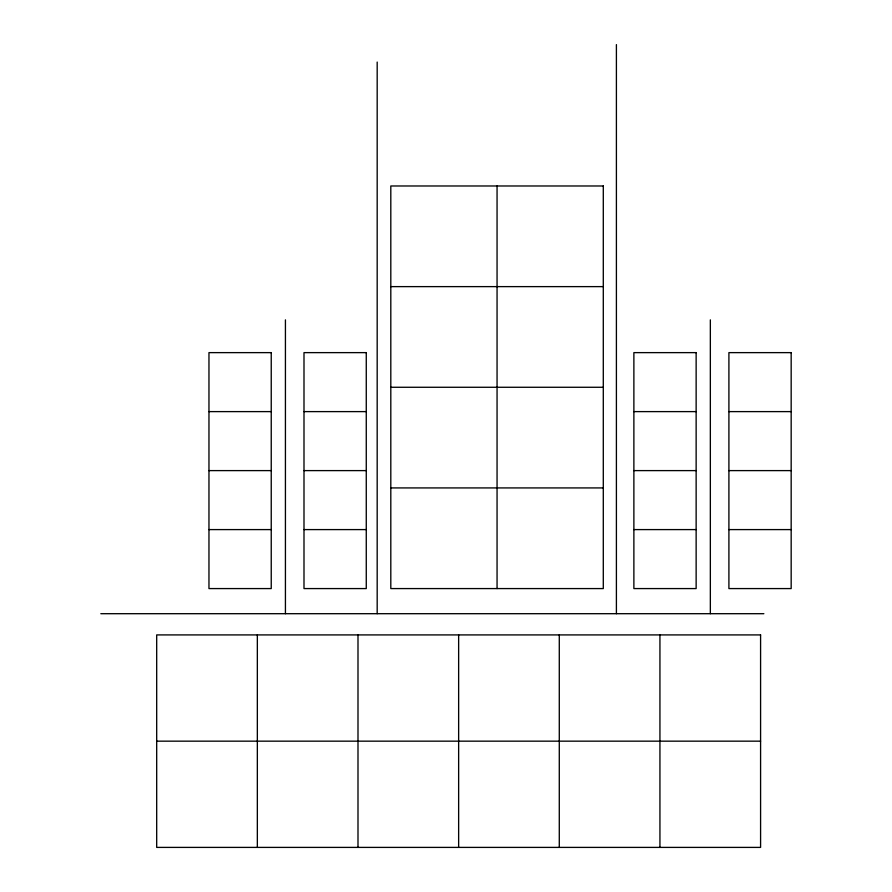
<?xml version="1.0" encoding="UTF-8"?>
<svg xmlns="http://www.w3.org/2000/svg" width="892" height="892" viewBox="0 0 892 892"><rect width="100%" height="100%" fill="white"/><g stroke="black" fill="none" stroke-linecap="round" stroke-linejoin="round"><path stroke-width="1.34" d="M390.808 286.622L603.293 286.622M390.808 387.273L603.293 387.273M208.962 411.613L271.235 411.613M303.994 411.613L366.266 411.613M633.877 411.613L696.139 411.613M728.909 411.613L791.171 411.613M208.962 470.608L271.235 470.608M303.994 470.608L366.266 470.608M633.877 470.608L696.139 470.608M728.909 470.608L791.171 470.608M390.808 487.924L603.293 487.924M208.962 529.592L271.235 529.592M303.994 529.592L366.266 529.592M633.877 529.592L696.139 529.592M728.909 529.592L791.171 529.592M100.829 613.696L763.864 613.696M156.691 741.163L760.586 741.163M710.344 319.86L710.344 613.696M659.935 634.914L659.935 847.4M616.405 44.6L616.405 613.696M559.284 634.914L559.284 847.4M497.056 185.982L497.056 588.575M458.644 634.914L458.644 847.4M377.182 62.072L377.182 613.696M357.993 634.914L357.993 847.4M285.429 319.86L285.429 613.696M257.342 634.914L257.342 847.4M603.293 185.982L390.808 185.982L390.808 588.575L603.293 588.575L603.293 185.982M271.235 352.63L208.962 352.63L208.962 588.575L271.235 588.575L271.235 352.63M366.266 352.63L303.994 352.63L303.994 588.575L366.266 588.575L366.266 352.63M696.139 352.63L633.877 352.63L633.877 588.575L696.139 588.575L696.139 352.63M791.171 352.63L728.909 352.63L728.909 588.575L791.171 588.575L791.171 352.63M760.586 634.914L156.691 634.914L156.691 847.4L760.586 847.4L760.586 634.914"/></g></svg>
